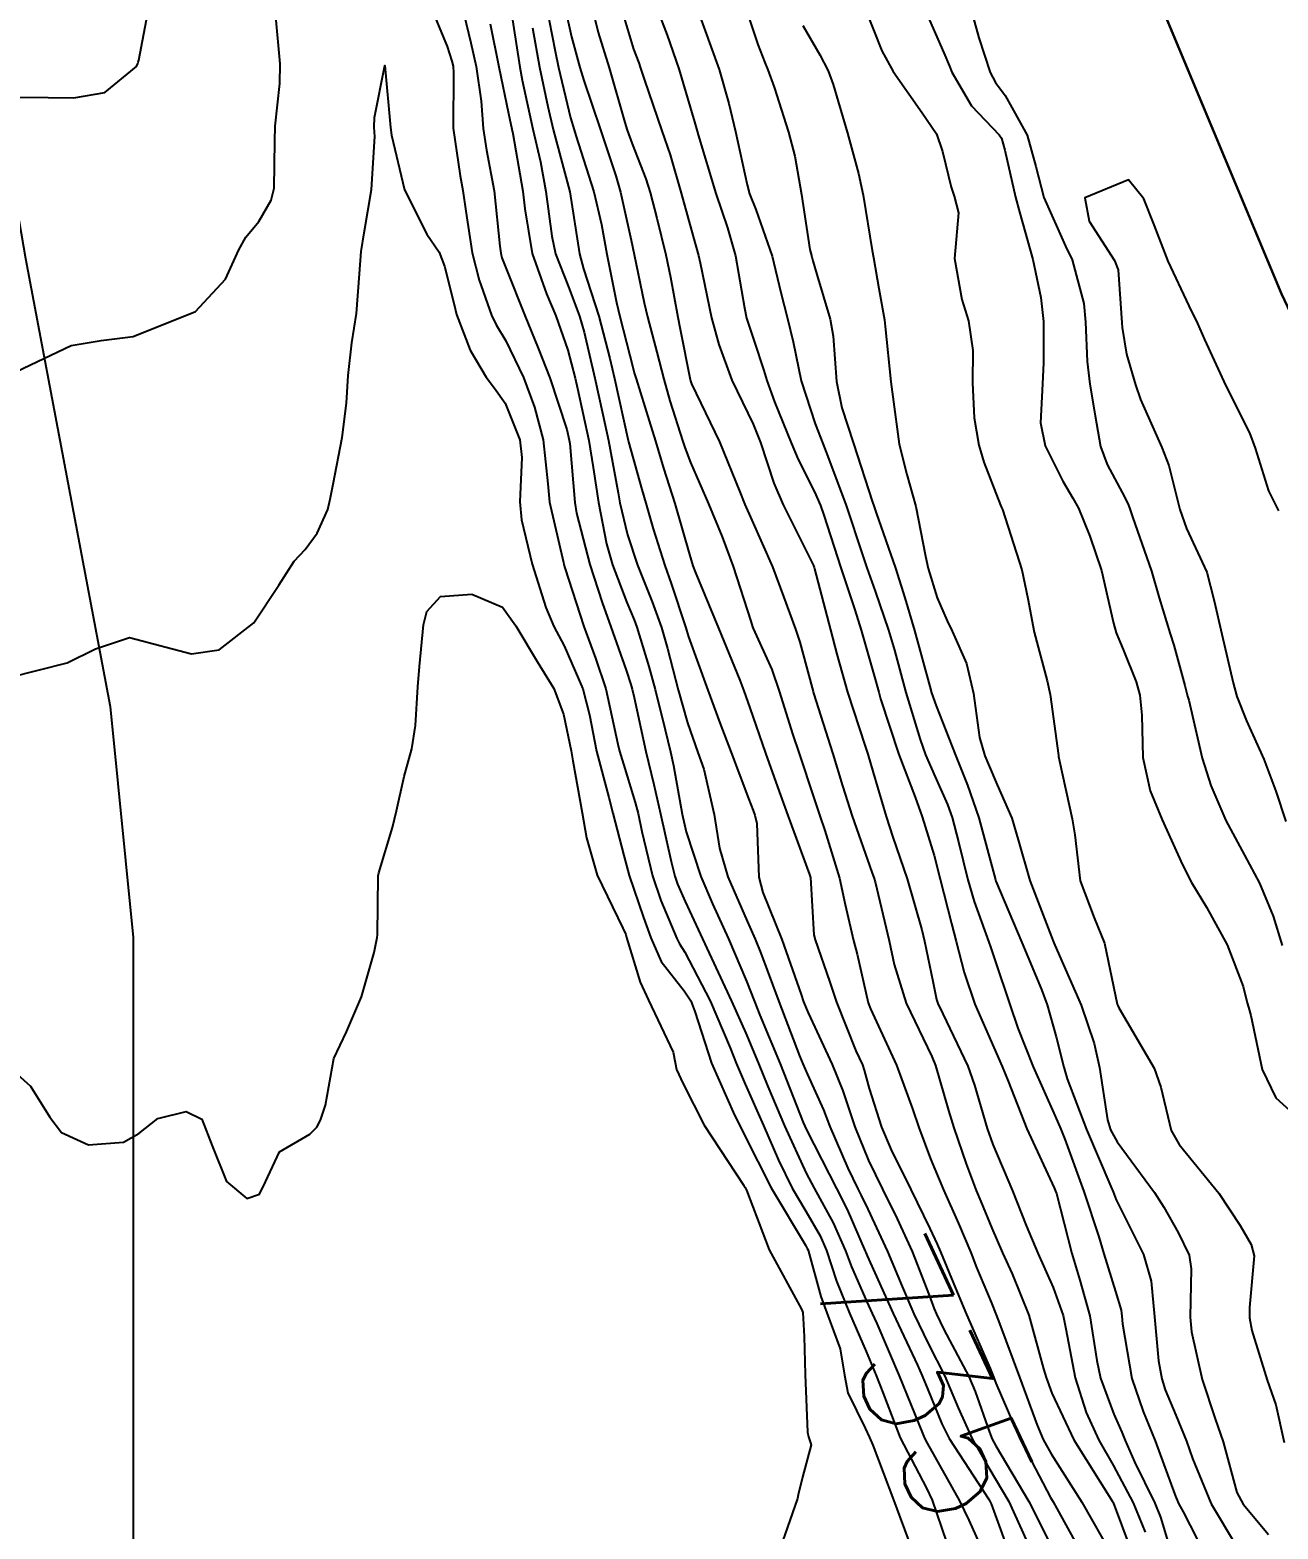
# Model space of a CAD drawing. Header units: metres. Extents: x 298520 to 308411, y 7433745 to 7450750.
# Drawn here: x 305203.47 to 305243.67, y 7436671.05 to 7436719.33 of the extents above; entities that cross this region are included whole.
import ezdxf
from ezdxf.enums import TextEntityAlignment as Align

# ---------------------------------------------------------------- set-up
doc = ezdxf.new("R2010")
doc.units = ezdxf.units.M
doc.header["$LTSCALE"] = 10
doc.linetypes.add('CONTINUO', pattern=[0])
for name, color, linetype in [('Cotas', 45, 'Continuous'), ('Curvas de Nivel 1m', 11, 'Continuous'), ('Curvas de Nivel 5m', 15, 'Continuous'), ('Eixo_Estaqueamento', 45, 'CONTINUO'), ('Linha Férrea', 251, 'TRACKS'), ('Vias Primárias', 230, 'Continuous')]:
    doc.layers.add(name, color=color, linetype=linetype)
doc.styles.add('Style-STANDARD', font='STANDARD.shx')
doc.linetypes.add('TRACKS', pattern='A,0.15,[130,ltypeshp.shx,S=0.25,R=0,X=0,Y=0],0.15', length=0.3)

msp = doc.modelspace()

# ---------------------------------------------------------------- linework, layer by layer
at = {"layer": 'Curvas de Nivel 1m', "flags": 128}
for points, elevation in [([(305202.885, 7436717.166), (305204.057, 7436717.15), (305204.885, 7436717.149), (305205.875, 7436717.313), (305206.901, 7436718.151), (305206.945, 7436718.246), (305206.955, 7436718.289), (305206.97, 7436718.355), (305207.337, 7436720.284)], 736), ([(305216.337, 7436720.176), (305216.909, 7436718.797), (305217.061, 7436718.324), (305217.096, 7436718.167), (305217.114, 7436717.953), (305217.095, 7436716.167), (305217.326, 7436714.631), (305217.415, 7436714.162), (305217.506, 7436713.497), (305217.715, 7436712.157), (305217.932, 7436711.271), (305218.333, 7436710.147), (305218.488, 7436709.833), (305218.795, 7436709.32), (305219.368, 7436708.134), (305219.716, 7436707.183), (305219.996, 7436706.128), (305220.153, 7436704.711), (305220.207, 7436704.125), (305220.649, 7436702.175), (305220.664, 7436702.12), (305220.702, 7436702.003), (305221.307, 7436700.114), (305221.685, 7436699.098), (305222.018, 7436698.106), (305222.409, 7436696.329), (305222.458, 7436696.102), (305222.627, 7436695.544), (305222.967, 7436694.446), (305223.056, 7436694.093), (305223.177, 7436693.519), (305223.517, 7436692.086), (305223.785, 7436691.292), (305224.303, 7436690.074), (305224.391, 7436689.902), (305224.559, 7436689.63), (305225.384, 7436688.062), (305226.027, 7436686.548), (305226.216, 7436686.053), (305226.506, 7436685.379), (305227.092, 7436684.044), (305227.582, 7436682.933), (305228.021, 7436682.034), (305228.456, 7436681.29), (305228.924, 7436680.499), (305229.122, 7436680.02), (305229.449, 7436679.031), (305229.862, 7436678.008), (305230.404, 7436676.772), (305230.73, 7436675.997), (305230.937, 7436675.445), (305231.499, 7436673.989), (305232.349, 7436672.366), (305232.532, 7436671.977), (305232.99, 7436670.631)], 737), ([(305217.363, 7436720.163), (305217.672, 7436718.92), (305217.837, 7436718.156), (305218.003, 7436717.036), (305218.068, 7436716.152), (305218.172, 7436715.456), (305218.423, 7436714.146), (305218.604, 7436712.366), (305218.632, 7436712.143), (305218.67, 7436711.991), (305218.818, 7436711.613), (305219.408, 7436710.134), (305219.842, 7436709.08), (305220.219, 7436708.126), (305220.758, 7436706.46), (305220.841, 7436706.119), (305220.857, 7436706.014), (305221.022, 7436704.117), (305221.074, 7436703.77), (305221.498, 7436702.112), (305221.903, 7436700.895), (305222.184, 7436700.105), (305222.669, 7436698.717), (305222.821, 7436698.254), (305222.863, 7436698.097), (305222.926, 7436697.829), (305223.307, 7436696.09), (305223.567, 7436695.031), (305223.78, 7436694.082), (305224.121, 7436692.546), (305224.237, 7436692.075), (305224.325, 7436691.818), (305224.575, 7436691.264), (305225.136, 7436690.064), (305225.632, 7436688.979), (305226.066, 7436688.055), (305226.528, 7436687.025), (305226.937, 7436686.046), (305227.24, 7436685.308), (305227.771, 7436684.037), (305228.47, 7436682.512), (305228.728, 7436682.026), (305229.346, 7436680.911), (305229.739, 7436680.011), (305229.928, 7436679.498), (305230.427, 7436678.368), (305230.598, 7436677.998), (305230.747, 7436677.668), (305231.462, 7436675.989), (305232.219, 7436674.137), (305232.286, 7436673.981), (305232.371, 7436673.82), (305233.414, 7436671.964), (305233.712, 7436671.334), (305234.323, 7436669.971)], 736), ([(305218.933, 7436720.14), (305219.243, 7436718.137), (305219.322, 7436717.711), (305219.67, 7436716.132), (305219.908, 7436715.084), (305220.09, 7436714.128), (305220.273, 7436712.684), (305220.394, 7436712.124), (305220.812, 7436711.062), (305221.172, 7436710.116), (305221.318, 7436709.595), (305221.661, 7436708.111), (305221.926, 7436706.948), (305222.102, 7436706.107), (305222.414, 7436704.425), (305222.474, 7436704.103), (305222.717, 7436703.066), (305223.035, 7436702.095), (305223.513, 7436700.91), (305223.809, 7436700.083), (305224.004, 7436699.408), (305224.348, 7436698.075), (305224.647, 7436697.021), (305224.983, 7436696.066), (305225.173, 7436695.519), (305225.511, 7436694.061), (305225.677, 7436692.979), (305225.943, 7436692.056), (305226.569, 7436690.633), (305226.833, 7436690.047), (305227.007, 7436689.597), (305227.591, 7436688.04), (305228.256, 7436686.293), (305228.361, 7436686.032), (305228.51, 7436685.692), (305229.03, 7436684.554), (305229.239, 7436684.019), (305229.811, 7436682.672), (305230.137, 7436682.005), (305230.248, 7436681.79), (305230.456, 7436681.352), (305231.096, 7436679.993), (305231.563, 7436678.858), (305231.936, 7436677.985), (305232.408, 7436677.01), (305232.936, 7436675.972), (305233.372, 7436674.955), (305233.815, 7436673.958), (305234.359, 7436673.021), (305234.998, 7436671.943), (305235.561, 7436670.707)], 734), ([(305220.096, 7436720.128), (305220.383, 7436718.65), (305220.488, 7436718.124), (305220.879, 7436716.505), (305220.993, 7436716.119), (305221.055, 7436715.935), (305221.633, 7436714.112), (305221.882, 7436713.065), (305222.048, 7436712.108), (305222.361, 7436710.551), (305222.473, 7436710.103), (305222.79, 7436708.847), (305222.946, 7436708.259), (305222.994, 7436708.097), (305223.413, 7436706.741), (305223.614, 7436706.087), (305223.88, 7436705.219), (305224.237, 7436704.077), (305224.708, 7436702.436), (305224.816, 7436702.069), (305224.893, 7436701.876), (305225.646, 7436700.06), (305226.334, 7436698.385), (305226.463, 7436698.052), (305226.655, 7436697.501), (305227.161, 7436696.042), (305227.545, 7436694.959), (305227.876, 7436694.031), (305228.584, 7436692.133), (305228.607, 7436692.03), (305228.721, 7436690.184), (305228.757, 7436690.027), (305229.222, 7436688.692), (305229.452, 7436688.016), (305230.07, 7436686.456), (305230.282, 7436686.003), (305230.341, 7436685.832), (305230.505, 7436685.241), (305230.894, 7436683.996), (305231.208, 7436683.267), (305231.841, 7436681.986), (305232.45, 7436680.732), (305232.695, 7436680.226), (305232.804, 7436679.975), (305233.277, 7436678.813), (305233.637, 7436677.962), (305234.397, 7436676.225), (305234.51, 7436675.949), (305234.584, 7436675.755), (305235.36, 7436673.94), (305236.345, 7436672.068), (305236.426, 7436671.929), (305236.55, 7436671.719), (305237.533, 7436669.918)], 732), ([(305220.689, 7436720.122), (305220.913, 7436719.104), (305221.183, 7436718.117), (305221.314, 7436717.699), (305221.845, 7436716.11), (305222.335, 7436714.628), (305222.485, 7436714.104), (305222.83, 7436712.556), (305222.93, 7436712.098), (305223.253, 7436710.539), (305223.361, 7436710.092), (305223.663, 7436708.958), (305223.883, 7436708.084), (305224.077, 7436707.385), (305224.499, 7436706.074), (305224.562, 7436705.884), (305224.746, 7436705.399), (305225.33, 7436704.064), (305225.767, 7436703.009), (305226.116, 7436702.056), (305226.685, 7436700.291), (305226.743, 7436700.109), (305226.768, 7436700.049), (305227.361, 7436698.731), (305227.602, 7436698.036), (305228.043, 7436696.628), (305228.241, 7436696.026), (305228.345, 7436695.739), (305228.622, 7436694.89), (305228.911, 7436694.017), (305229.074, 7436693.547), (305229.548, 7436692.016), (305229.727, 7436691.165), (305229.996, 7436690.009), (305230.113, 7436689.561), (305230.472, 7436688.001), (305230.54, 7436687.806), (305231.379, 7436685.991), (305231.897, 7436684.588), (305232.106, 7436683.984), (305232.478, 7436682.979), (305232.894, 7436681.974), (305233.38, 7436680.894), (305233.773, 7436679.96), (305233.961, 7436679.48), (305234.427, 7436678.364), (305234.593, 7436677.948), (305234.697, 7436677.669), (305235.342, 7436675.941), (305235.912, 7436674.4), (305236.107, 7436673.933), (305236.366, 7436673.471), (305237.347, 7436671.92), (305238.326, 7436670.202)], 731), ([(305222.492, 7436720.104), (305222.909, 7436718.716), (305223.077, 7436718.269), (305223.137, 7436718.096), (305223.251, 7436717.741), (305223.826, 7436716.086), (305224.094, 7436715.311), (305224.448, 7436714.076), (305224.832, 7436712.68), (305225.005, 7436712.068), (305225.059, 7436711.829), (305225.427, 7436710.064), (305225.657, 7436709.199), (305226.074, 7436708.057), (305226.762, 7436706.633), (305226.998, 7436706.046), (305227.432, 7436704.732), (305227.73, 7436704.035), (305228.704, 7436702.088), (305228.729, 7436702.02), (305228.743, 7436701.979), (305229.257, 7436700.014), (305229.462, 7436699.225), (305229.806, 7436698.009), (305230.375, 7436696.264), (305230.461, 7436696.002), (305230.627, 7436695.418), (305231.044, 7436693.996), (305231.267, 7436693.329), (305231.72, 7436691.989), (305232.197, 7436690.353), (305232.286, 7436689.983), (305232.55, 7436688.696), (305232.671, 7436688.105), (305232.712, 7436687.977), (305232.87, 7436687.643), (305233.681, 7436685.962), (305233.899, 7436685.351), (305234.298, 7436683.953), (305234.485, 7436683.436), (305235.119, 7436681.943), (305235.562, 7436680.829), (305235.938, 7436679.935), (305236.432, 7436678.829), (305236.753, 7436677.927), (305236.839, 7436677.503), (305237.14, 7436675.923), (305237.493, 7436674.807), (305237.902, 7436673.915), (305238.361, 7436673.107), (305239.006, 7436671.9), (305239.389, 7436670.95)], 729), ([(305223.642, 7436720.089), (305223.99, 7436719.16), (305224.367, 7436718.078), (305224.877, 7436716.367), (305224.957, 7436716.069), (305224.99, 7436715.95), (305225.556, 7436714.063), (305225.935, 7436712.96), (305226.196, 7436712.056), (305226.482, 7436710.378), (305226.553, 7436710.053), (305226.796, 7436709.311), (305227.109, 7436708.368), (305227.204, 7436708.044), (305227.453, 7436707.359), (305227.991, 7436706.031), (305228.215, 7436705.495), (305228.737, 7436704.459), (305228.928, 7436704.018), (305229.038, 7436703.707), (305229.592, 7436702.011), (305230.044, 7436700.652), (305230.246, 7436700.004), (305230.668, 7436698.5), (305230.808, 7436697.999), (305230.867, 7436697.791), (305231.46, 7436695.992), (305231.979, 7436694.627), (305232.211, 7436693.984), (305232.594, 7436692.746), (305232.793, 7436691.977), (305233.148, 7436690.551), (305233.303, 7436689.969), (305233.566, 7436688.978), (305233.909, 7436687.96), (305234.522, 7436686.556), (305234.789, 7436685.947), (305234.98, 7436685.473), (305235.582, 7436683.939), (305236.465, 7436682.039), (305236.508, 7436681.93), (305236.531, 7436681.86), (305237.027, 7436679.924), (305237.286, 7436679.069), (305237.608, 7436677.918), (305237.833, 7436676.484), (305237.954, 7436675.914), (305238.381, 7436674.752), (305238.64, 7436674.17), (305238.747, 7436673.904), (305239.05, 7436673.212), (305239.707, 7436671.89), (305239.889, 7436671.437), (305240.324, 7436669.979)], 728), ([(305224.952, 7436720.041), (305225.67, 7436718.062), (305225.982, 7436716.964), (305226.193, 7436716.057), (305226.57, 7436714.338), (305226.649, 7436714.052), (305226.845, 7436713.544), (305227.373, 7436712.042), (305227.654, 7436710.88), (305227.873, 7436710.034), (305228.053, 7436709.289), (305228.309, 7436708.027), (305228.762, 7436706.646), (305229.012, 7436706.017), (305229.171, 7436705.593), (305229.759, 7436704.01), (305230.29, 7436702.424), (305230.429, 7436702.003), (305230.695, 7436701.252), (305231.127, 7436699.996), (305231.313, 7436699.358), (305231.683, 7436697.99), (305232.148, 7436696.477), (305232.32, 7436695.983), (305232.626, 7436695.272), (305233.025, 7436694.382), (305233.174, 7436693.972), (305233.383, 7436693.187), (305233.68, 7436691.964), (305233.881, 7436691.266), (305234.36, 7436689.953), (305234.411, 7436689.802), (305234.557, 7436689.351), (305235.028, 7436687.945), (305235.287, 7436687.187), (305235.787, 7436685.937), (305236.497, 7436684.349), (305236.677, 7436683.928), (305236.803, 7436683.612), (305237.421, 7436681.92), (305237.9, 7436680.463), (305238.064, 7436679.914), (305238.431, 7436678.698), (305238.614, 7436678.096), (305238.644, 7436677.907), (305238.662, 7436677.664), (305238.962, 7436675.901), (305239.327, 7436674.84), (305239.709, 7436673.89), (305240.347, 7436672.163), (305240.467, 7436671.879), (305240.613, 7436671.605), (305241.503, 7436669.868)], 727), ([(305226.52, 7436720.054), (305226.911, 7436718.861), (305227.137, 7436718.278), (305227.237, 7436718.045), (305227.444, 7436717.493), (305227.903, 7436716.035), (305228.103, 7436715.269), (305228.322, 7436714.028), (305228.59, 7436712.26), (305228.654, 7436712.023), (305228.689, 7436711.89), (305228.817, 7436711.45), (305229.244, 7436710.016), (305229.339, 7436709.473), (305229.451, 7436708.013), (305229.625, 7436707.157), (305229.997, 7436706.008), (305230.609, 7436704.126), (305230.652, 7436704.001), (305230.73, 7436703.777), (305231.351, 7436701.994), (305231.646, 7436701.038), (305231.961, 7436699.987), (305232.458, 7436698.189), (305232.513, 7436697.981), (305232.657, 7436697.559), (305233.28, 7436695.97), (305233.671, 7436695.012), (305234.037, 7436693.959), (305234.57, 7436691.963), (305234.583, 7436691.921), (305235.42, 7436689.941), (305236.052, 7436688.43), (305236.232, 7436687.933), (305236.528, 7436686.903), (305236.772, 7436685.927), (305236.883, 7436685.552), (305237.5, 7436683.92), (305238.29, 7436682.087), (305238.361, 7436681.911), (305238.46, 7436681.659), (305239.042, 7436680.494), (305239.337, 7436679.897), (305239.58, 7436679.038), (305239.694, 7436677.891), (305239.819, 7436676.472), (305239.924, 7436675.887), (305240.04, 7436675.536), (305240.381, 7436674.721), (305240.721, 7436673.877), (305240.917, 7436673.322), (305241.52, 7436671.868), (305242.329, 7436670.501)], 726), ([(305230.37, 7436720.006), (305230.909, 7436718.657), (305231.275, 7436717.996), (305232.211, 7436716.659), (305232.669, 7436715.982), (305232.867, 7436715.411), (305233.143, 7436714.263), (305233.237, 7436713.974), (305233.381, 7436713.436), (305233.255, 7436711.974), (305233.489, 7436710.649), (305233.704, 7436709.966), (305233.841, 7436709.012), (305233.831, 7436707.964), (305233.886, 7436706.844), (305234.035, 7436705.961), (305234.195, 7436705.406), (305234.734, 7436704.023), (305234.766, 7436703.95), (305234.792, 7436703.889), (305235.422, 7436701.943), (305235.614, 7436701.02), (305235.818, 7436699.939), (305236.235, 7436698.366), (305236.333, 7436697.933), (305236.596, 7436695.968), (305236.6, 7436695.93), (305236.631, 7436695.78), (305237.041, 7436693.926), (305237.122, 7436693.408), (305237.303, 7436691.923), (305237.751, 7436690.739), (305238.078, 7436689.915), (305238.494, 7436687.96), (305238.508, 7436687.91), (305238.542, 7436687.834), (305239.68, 7436685.893), (305239.898, 7436685.28), (305240.232, 7436683.884), (305240.486, 7436683.437), (305241.76, 7436681.867), (305242.453, 7436680.831), (305242.805, 7436680.214), (305242.9, 7436679.853), (305242.755, 7436678.184), (305242.751, 7436677.855), (305242.825, 7436677.445), (305243.327, 7436675.846), (305243.598, 7436675.055), (305243.872, 7436673.838)], 724), ([(305232.296, 7436719.986), (305232.909, 7436718.598), (305233.091, 7436718.163), (305233.162, 7436717.976), (305233.802, 7436716.886), (305234.684, 7436715.953), (305234.765, 7436715.845), (305234.868, 7436715.462), (305235.214, 7436713.946), (305235.357, 7436713.433), (305235.775, 7436711.94), (305236.031, 7436710.718), (305236.112, 7436709.937), (305236.112, 7436708.615), (305236.08, 7436707.937), (305236.022, 7436706.679), (305236.166, 7436705.936), (305236.742, 7436704.796), (305237.067, 7436704.256), (305237.239, 7436703.925), (305237.607, 7436703.033), (305237.981, 7436701.917), (305238.376, 7436700.223), (305238.462, 7436699.912), (305238.678, 7436699.382), (305239.105, 7436698.341), (305239.225, 7436697.902), (305239.286, 7436697.268), (305239.317, 7436695.9), (305239.553, 7436694.826), (305239.935, 7436693.89), (305240.591, 7436692.444), (305240.889, 7436691.877), (305241.371, 7436691.076), (305242.036, 7436689.865), (305242.55, 7436688.522), (305242.681, 7436687.995), (305242.721, 7436687.857), (305242.801, 7436687.594), (305243.156, 7436685.85), (305243.6, 7436684.94), (305244.496, 7436684.133)], 723), ([(305233.782, 7436719.967), (305234.032, 7436719.081), (305234.398, 7436717.957), (305234.572, 7436717.637), (305234.886, 7436717.223), (305235.595, 7436715.943), (305235.869, 7436714.933), (305236.123, 7436713.937), (305236.83, 7436712.371), (305237.035, 7436711.927), (305237.412, 7436710.524), (305237.472, 7436709.92), (305237.52, 7436708.649), (305237.612, 7436707.918), (305237.784, 7436706.899), (305237.949, 7436705.912), (305238.172, 7436705.334), (305238.737, 7436704.273), (305238.855, 7436704.03), (305238.901, 7436703.907), (305238.987, 7436703.648), (305239.593, 7436701.897), (305239.84, 7436701.038), (305240.199, 7436699.887), (305240.313, 7436699.52), (305240.666, 7436698.223), (305240.761, 7436697.879), (305240.797, 7436697.743), (305241.231, 7436695.874), (305241.503, 7436694.993), (305241.988, 7436693.866), (305242.596, 7436692.753), (305243.076, 7436691.853), (305243.52, 7436690.793), (305243.81, 7436689.841)], 722), ([(305203.033, 7436708.336), (305204.791, 7436709.166), (305205.763, 7436709.331), (305206.795, 7436709.456), (305208.803, 7436710.26), (305209.761, 7436711.302), (305210.192, 7436712.246), (305210.418, 7436712.656), (305210.837, 7436713.162), (305211.239, 7436713.844), (305211.335, 7436714.235), (305211.351, 7436715.752), (305211.367, 7436716.235), (305211.518, 7436717.609), (305211.523, 7436718.234), (305211.387, 7436719.766)], 737), ([(305219.652, 7436719.396), (305219.878, 7436718.13), (305220.146, 7436716.866), (305220.326, 7436716.125), (305220.853, 7436714.12), (305221.17, 7436712.117), (305221.293, 7436711.64), (305221.789, 7436710.11), (305222.147, 7436708.749), (305222.293, 7436708.105), (305222.742, 7436706.111), (305222.753, 7436706.066), (305223.178, 7436704.534), (305223.307, 7436704.091), (305223.544, 7436703.264), (305223.922, 7436702.082), (305224.123, 7436701.505), (305224.595, 7436700.071), (305224.615, 7436700.003), (305224.68, 7436699.782), (305225.303, 7436698.064), (305225.694, 7436697.013), (305226.057, 7436696.056), (305226.618, 7436694.581), (305226.762, 7436694.196), (305226.816, 7436694.047), (305226.882, 7436693.774), (305226.943, 7436692.046), (305227.073, 7436691.55), (305227.691, 7436690.039), (305228.31, 7436688.268), (305228.389, 7436688.032), (305228.538, 7436687.674), (305229.308, 7436686.018), (305229.656, 7436685.165), (305230.037, 7436684.007), (305230.477, 7436682.921), (305230.93, 7436681.995), (305231.405, 7436681.039), (305231.885, 7436679.986), (305232.429, 7436678.58), (305232.595, 7436678.147), (305232.665, 7436677.976), (305232.909, 7436677.479), (305233.711, 7436675.96), (305233.918, 7436675.486), (305234.375, 7436674.17), (305234.465, 7436673.949), (305234.586, 7436673.732), (305235.646, 7436671.937), (305236.329, 7436670.579)], 733), ([(305202.798, 7436698.472), (305204.669, 7436698.947), (305205.581, 7436699.394), (305206.678, 7436699.761), (305207.856, 7436699.453), (305208.673, 7436699.24), (305209.562, 7436699.364), (305210.683, 7436700.24), (305211.479, 7436701.448), (305211.983, 7436702.227), (305212.33, 7436702.603), (305212.716, 7436703.12), (305213.057, 7436703.886), (305213.142, 7436704.214), (305213.233, 7436704.707), (305213.526, 7436706.208), (305213.663, 7436707.313), (305213.713, 7436708.206), (305213.84, 7436709.251), (305213.99, 7436710.202), (305214.086, 7436711.471), (305214.134, 7436712.2), (305214.233, 7436712.798), (305214.464, 7436714.196), (305214.578, 7436715.902), (305214.559, 7436716.195), (305214.562, 7436716.511), (305214.903, 7436718.19), (305215.084, 7436716.188), (305215.115, 7436715.943), (305215.532, 7436714.183), (305216.252, 7436712.755), (305216.653, 7436712.172), (305216.818, 7436711.724), (305217.127, 7436710.486), (305217.207, 7436710.164), (305217.65, 7436709.015), (305218.165, 7436708.149), (305218.43, 7436707.798), (305218.77, 7436707.311), (305219.247, 7436706.135), (305219.315, 7436705.566), (305219.248, 7436704.135), (305219.301, 7436703.558), (305219.642, 7436702.131), (305220.083, 7436700.732), (305220.345, 7436700.123), (305220.677, 7436699.493), (305221.28, 7436698.114), (305221.492, 7436697.27), (305221.722, 7436696.109), (305222.113, 7436694.61), (305222.248, 7436694.104), (305222.593, 7436692.741), (305222.771, 7436692.097), (305223.231, 7436690.752), (305223.463, 7436690.087), (305223.802, 7436689.328), (305224.546, 7436688.389), (305224.751, 7436688.068), (305224.884, 7436687.72), (305225.423, 7436686.061), (305226.163, 7436684.386), (305226.336, 7436684.052), (305226.488, 7436683.733), (305227.343, 7436682.041), (305228.445, 7436680.195), (305228.505, 7436680.091), (305228.532, 7436680.029), (305228.942, 7436678.536), (305229.133, 7436678.019), (305229.565, 7436676.854), (305229.709, 7436676.01), (305229.816, 7436675.438), (305230.376, 7436674.297), (305230.513, 7436673.999), (305230.617, 7436673.749), (305231.284, 7436671.991), (305231.852, 7436670.461)], 738), ([(305243.694, 7436703.846), (305243.377, 7436704.488), (305242.943, 7436705.857), (305242.76, 7436706.352), (305242, 7436707.868), (305241.311, 7436709.362), (305241.084, 7436709.877), (305240.809, 7436710.449), (305240.13, 7436711.887), (305239.678, 7436713.054), (305239.344, 7436713.895), (305238.859, 7436714.502), (305237.443, 7436713.921), (305237.592, 7436713.168), (305238.407, 7436711.906), (305238.52, 7436711.604), (305238.638, 7436709.902), (305238.651, 7436709.751), (305238.793, 7436708.888), (305239.085, 7436707.897), (305239.244, 7436707.427), (305239.928, 7436705.888), (305240.158, 7436705.3), (305240.514, 7436703.883), (305240.724, 7436703.278), (305241.378, 7436701.873), (305241.618, 7436700.946), (305241.857, 7436699.868), (305242.226, 7436698.306), (305242.349, 7436697.863), (305242.651, 7436697.082), (305243.21, 7436695.851), (305243.596, 7436694.819), (305243.923, 7436693.84)], 721), ([(305202.512, 7436686.199), (305203.489, 7436685.311), (305204.104, 7436684.316), (305204.486, 7436683.826), (305205.35, 7436683.431), (305206.481, 7436683.508), (305206.973, 7436683.795), (305207.582, 7436684.274), (305208.495, 7436684.496), (305209.002, 7436684.255), (305209.339, 7436683.392), (305209.795, 7436682.247), (305210.457, 7436681.698), (305210.856, 7436681.839), (305211.049, 7436682.234), (305211.504, 7436683.203), (305212.486, 7436683.774), (305212.709, 7436683.997), (305212.83, 7436684.215), (305212.988, 7436684.703), (305213.251, 7436686.209), (305213.661, 7436687.068), (305214.151, 7436688.196), (305214.557, 7436689.617), (305214.653, 7436690.098), (305214.658, 7436690.189), (305214.686, 7436692.085), (305214.703, 7436692.189), (305215.146, 7436693.643), (305215.277, 7436694.183), (305215.519, 7436695.286), (305215.768, 7436696.179), (305215.89, 7436696.931), (305215.957, 7436698.177), (305216.013, 7436698.833), (305216.141, 7436700.175), (305216.256, 7436700.606), (305216.692, 7436701.084), (305217.7, 7436701.162), (305218.689, 7436700.737), (305219.116, 7436700.136), (305219.807, 7436698.993), (305220.343, 7436698.123), (305220.65, 7436697.29), (305220.903, 7436696.117), (305220.958, 7436695.788), (305221.258, 7436694.114), (305221.4, 7436693.313), (305221.735, 7436692.108), (305222.566, 7436690.399), (305222.66, 7436690.195), (305222.686, 7436690.098), (305223.12, 7436688.663), (305223.392, 7436688.087), (305224.186, 7436686.407), (305224.256, 7436686.074), (305224.295, 7436685.857), (305224.506, 7436685.393), (305225.182, 7436684.063), (305226.464, 7436682.118), (305226.505, 7436682.05), (305226.547, 7436681.964), (305227.282, 7436680.042), (305228.323, 7436678.132), (305228.36, 7436678.031), (305228.411, 7436677.252), (305228.443, 7436676.029), (305228.518, 7436674.172), (305228.551, 7436674.027), (305228.633, 7436673.762), (305228.353, 7436672.72), (305228.218, 7436672.158), (305228.195, 7436672.031), (305227.71, 7436670.655)], 739)]:
    msp.add_lwpolyline(points, dxfattribs=dict(at, elevation=elevation))
at = {"layer": 'Curvas de Nivel 5m', "flags": 128}
for points, elevation in [([(305221.553, 7436720.114), (305221.773, 7436719.253), (305222.122, 7436718.108), (305222.634, 7436716.345), (305222.709, 7436716.102), (305222.869, 7436715.659), (305223.304, 7436714.54), (305223.444, 7436714.091), (305223.66, 7436713.269), (305223.952, 7436712.083), (305224.1, 7436711.365), (305224.337, 7436710.077), (305224.415, 7436709.692), (305224.733, 7436708.071), (305224.744, 7436708.032), (305224.781, 7436707.936), (305225.683, 7436706.061), (305226.334, 7436704.457), (305226.496, 7436704.052), (305226.725, 7436703.546), (305227.385, 7436702.04), (305227.744, 7436701.084), (305228.129, 7436700.028), (305228.267, 7436699.615), (305228.664, 7436698.145), (305228.697, 7436698.02), (305228.711, 7436697.971), (305229.331, 7436696.013), (305229.641, 7436694.992), (305229.956, 7436694.007), (305230.586, 7436692.206), (305230.657, 7436691.999), (305230.689, 7436691.892), (305231.145, 7436689.994), (305231.31, 7436689.238), (305231.696, 7436687.988), (305232.517, 7436686.271), (305232.639, 7436685.978), (305233.059, 7436684.532), (305233.226, 7436683.969), (305233.63, 7436682.809), (305233.952, 7436681.958), (305234.103, 7436681.599), (305234.451, 7436680.741), (305234.794, 7436679.946), (305235.111, 7436679.268), (305235.646, 7436677.938), (305236.114, 7436676.216), (305236.202, 7436675.932), (305236.388, 7436675.429), (305237.089, 7436673.923), (305238.343, 7436671.942), (305238.361, 7436671.91), (305238.895, 7436670.468)], 730), ([(305218.296, 7436719.529), (305218.571, 7436718.145), (305218.88, 7436716.642), (305218.992, 7436716.139), (305219.018, 7436715.992), (305219.339, 7436714.135), (305219.407, 7436713.572), (305219.64, 7436712.132), (305220.106, 7436710.831), (305220.411, 7436710.124), (305220.792, 7436709.017), (305221.034, 7436708.117), (305221.108, 7436707.787), (305221.47, 7436706.113), (305221.613, 7436705.243), (305221.777, 7436704.11), (305222.036, 7436702.784), (305222.229, 7436702.105), (305222.691, 7436700.891), (305222.927, 7436700.338), (305223.015, 7436700.095), (305223.407, 7436698.825), (305223.608, 7436698.086), (305223.93, 7436696.795), (305224.102, 7436696.078), (305224.194, 7436695.642), (305224.479, 7436694.072), (305224.605, 7436693.51), (305225.077, 7436692.065), (305225.451, 7436691.185), (305225.971, 7436690.056), (305226.549, 7436688.692), (305226.803, 7436688.047), (305226.984, 7436687.598), (305227.632, 7436686.039), (305228.378, 7436684.147), (305228.427, 7436684.031), (305228.491, 7436683.892), (305229.45, 7436682.015), (305229.787, 7436681.341), (305230.377, 7436680.001), (305230.397, 7436679.955), (305230.441, 7436679.847), (305231.277, 7436677.991), (305232.055, 7436676.326), (305232.206, 7436675.982), (305232.389, 7436675.551), (305232.842, 7436674.438), (305233.08, 7436673.969), (305234.344, 7436672.026), (305234.391, 7436671.95), (305234.428, 7436671.863), (305235.133, 7436669.942)], 735), ([(305228.365, 7436719.476), (305228.908, 7436718.529), (305229.183, 7436718.017), (305229.342, 7436717.57), (305229.799, 7436716.011), (305230.155, 7436714.712), (305230.303, 7436714.005), (305230.598, 7436712.231), (305230.639, 7436712.002), (305230.813, 7436711), (305230.994, 7436709.998), (305231.021, 7436709.777), (305231.203, 7436707.996), (305231.259, 7436707.512), (305231.468, 7436705.993), (305231.717, 7436705.017), (305232.008, 7436703.987), (305232.313, 7436702.38), (305232.4, 7436701.983), (305232.694, 7436701.045), (305233.011, 7436700.3), (305233.175, 7436699.973), (305233.637, 7436698.93), (305233.866, 7436697.962), (305234.053, 7436696.547), (305234.232, 7436695.956), (305234.346, 7436695.67), (305234.624, 7436695.015), (305235.097, 7436693.945), (305235.296, 7436693.25), (305235.681, 7436691.939), (305236.371, 7436690.126), (305236.449, 7436689.931), (305236.56, 7436689.686), (305237.325, 7436687.922), (305237.753, 7436686.689), (305237.926, 7436685.916), (305238.181, 7436684.228), (305238.277, 7436683.912), (305238.487, 7436683.523), (305239.691, 7436681.892), (305239.99, 7436681.419), (305240.45, 7436680.6), (305240.809, 7436679.876), (305240.877, 7436679.437), (305240.841, 7436677.876), (305240.888, 7436677.403), (305241.224, 7436675.872), (305241.647, 7436674.6), (305241.902, 7436673.865), (305242.348, 7436672.23), (305242.551, 7436671.857), (305243.365, 7436670.876)], 725)]:
    msp.add_lwpolyline(points, dxfattribs=dict(at, elevation=elevation))
at = {"layer": 'Eixo_Estaqueamento'}
msp.add_lwpolyline([(305122.016, 7437018.504), (305130.697, 7436996.497), (305141.501, 7436969.136), (305153.942, 7436937.689), (305166.792, 7436904.686), (305177.384, 7436877.752), (305193.173, 7436837.83), (305201.607, 7436815.682), (305215.533, 7436780.472), (305225.106, 7436755.865), (305233.952, 7436734.393), (305243.781, 7436710.837), (305254.713, 7436687.725), (305263.888, 7436668.981), (305277.818, 7436644.307), (305293.244, 7436619.058), (305306.914, 7436598.296), (305322.726, 7436574.869), (305338.344, 7436551.44), (305351.225, 7436532.173)], dxfattribs=at)
at = {"layer": 'Linha Férrea', "flags": 128}
msp.add_lwpolyline([(307827.162, 7434249.95), (307821.558, 7434258.806), (307819.524, 7434262.43), (307816.304, 7434268.219), (307813.681, 7434272.301), (307811.637, 7434275.461), (307798.221, 7434296.136), (307773.738, 7434334.032), (307761.734, 7434352.011), (307752.472, 7434367.888), (307735.134, 7434393.38), (307710.738, 7434431.015), (307694.807, 7434455.28), (307677.699, 7434482.208), (307665.381, 7434501.663), (307643.884, 7434534.842), (307627.559, 7434562.543), (307613.51, 7434586.874), (307596.955, 7434617.47), (307576.402, 7434659.978), (307564.169, 7434687.319), (307541.059, 7434734.946), (307530.172, 7434758.545), (307516.917, 7434785.92), (307501.763, 7434817.247), (307481.679, 7434859.302), (307459.201, 7434904.199), (307442.79, 7434936.268), (307425.275, 7434968.915), (307411.694, 7434992.242), (307402.565, 7435007.679), (307388.848, 7435028.501), (307366.947, 7435058.298), (307352.497, 7435076.75), (307335.708, 7435095.815), (307323.737, 7435108.404), (307304.876, 7435127.211), (307280.641, 7435149.596), (307260.895, 7435166.247), (307239.502, 7435183.006), (307222.59, 7435195.397), (307206.912, 7435206.431), (307191.542, 7435216.923), (307180.978, 7435223.581), (307147.083, 7435245.035), (307110.179, 7435267.866), (307071.327, 7435292.081), (307013.035, 7435328.917), (306934.22, 7435378.293), (306890.853, 7435406.012), (306860.761, 7435425.266), (306830.445, 7435444.172), (306783.165, 7435474.002), (306743.292, 7435499.125), (306730.646, 7435506.804), (306700.006, 7435524.558), (306649.968, 7435556.158), (306620.536, 7435574.685), (306585.884, 7435596.365), (306549.21, 7435619.443), (306511.464, 7435642.992), (306481.3, 7435662.066), (306449.914, 7435681.79), (306417.31, 7435702.158), (306386.499, 7435720.658), (306359.57, 7435735.78), (306332.265, 7435749.95), (306295.736, 7435767.254), (306254.914, 7435784.832), (306234.551, 7435793.029), (306198.8, 7435806.042), (306177.427, 7435813.736), (306139.201, 7435826.142), (306101.034, 7435838.043), (306051.969, 7435853.031), (306008.186, 7435866.647), (306003.579, 7435868.042), (305974.115, 7435878.736), (305939.654, 7435889.448), (305902.227, 7435900.737), (305881.18, 7435906.223), (305868.578, 7435910.192), (305845.541, 7435919.118), (305815.171, 7435933.297), (305786.711, 7435949.033), (305760.876, 7435966.424), (305735.18, 7435986.894), (305723.755, 7435997.052), (305696.097, 7436025.188), (305678.2, 7436047.897), (305661.02, 7436071.863), (305645.017, 7436096.315), (305622.371, 7436129.703), (305596.142, 7436168.749), (305576.091, 7436198.746), (305559.429, 7436223.15), (305539.44, 7436252.716), (305521.42, 7436279.841), (305512.691, 7436292.824), (305499.486, 7436312.983), (305480.027, 7436341.606), (305460.301, 7436370.83), (305441.558, 7436398.43), (305421.25, 7436428.242), (305402.577, 7436456.088), (305384.092, 7436483.75), (305369.125, 7436505.554), (305351.225, 7436532.173), (305338.344, 7436551.44), (305322.726, 7436574.869), (305306.914, 7436598.296), (305293.244, 7436619.058), (305277.818, 7436644.307), (305263.888, 7436668.981), (305254.713, 7436687.725), (305243.781, 7436710.837), (305233.952, 7436734.393), (305225.106, 7436755.865), (305215.533, 7436780.472), (305201.607, 7436815.682), (305193.173, 7436837.83), (305177.384, 7436877.752), (305166.792, 7436904.686), (305153.942, 7436937.689), (305141.501, 7436969.136), (305130.697, 7436996.497), (305122.016, 7437018.504), (305113.061, 7437043.102), (305101.513, 7437072.011), (305093.245, 7437092.935), (305082.037, 7437121.364), (305073.353, 7437143.916), (305060.568, 7437176.453), (305050.18, 7437206.397), (305043.414, 7437227.867), (305037.467, 7437248.165), (305034.526, 7437261.706), (305031.724, 7437274.104), (305028.718, 7437297.869), (305025.03, 7437326.573), (305023.117, 7437358.555), (305023.119, 7437387.114), (305024.829, 7437414.867), (305027.312, 7437439.505), (305027.407, 7437441.256), (305030.711, 7437462.666), (305036.039, 7437488.902), (305042.465, 7437516.919), (305048.776, 7437544.538), (305055.475, 7437572.1), (305062.866, 7437603.389), (305069.498, 7437630.688), (305077.032, 7437662.821), (305085.46, 7437698.138), (305091.819, 7437727.643), (305097.21, 7437749.95), (305103.918, 7437777.268), (305111.101, 7437807.1), (305121.202, 7437849.915), (305125.406, 7437866.973), (305130.992, 7437888.732), (305137.356, 7437914.575), (305143.477, 7437941.139), (305150.277, 7437969.227), (305155.626, 7437993.858), (305160.498, 7438017.389), (305165.529, 7438047.968), (305167.399, 7438065.921), (305168.452, 7438080.499), (305168.697, 7438098.822), (305168.499, 7438111.609), (305167.442, 7438129.409), (305165.734, 7438144.803), (305163.051, 7438159.253), (305157.36, 7438183.653), (305149.712, 7438209.61), (305142.146, 7438230.516), (305132.877, 7438252.552), (305120.435, 7438277.838), (305109.119, 7438297.22), (305107.007, 7438300.233), (305099.258, 7438311.382), (305091.426, 7438322.415), (305083.384, 7438332.797), (305079.569, 7438337.519), (305074.8, 7438344.056), (305056.823, 7438367.077), (305041.935, 7438386.352), (305023.225, 7438411.978), (305005.975, 7438436.561), (304993.284, 7438456.495), (304983.121, 7438473.171), (304969.538, 7438498.699), (304959.938, 7438517.087), (304947.328, 7438543.432), (304933.09, 7438572.791), (304924.306, 7438590.948), (304918.204, 7438604.464), (304911.783, 7438619.158), (304905.926, 7438632.437), (304900.315, 7438648.46), (304895.834, 7438661.886), (304892.174, 7438674.496), (304887.946, 7438691.238), (304884.694, 7438706.937), (304881.848, 7438723.698), (304879.326, 7438740.134), (304878.187, 7438758.916), (304877.537, 7438778.358), (304877.211, 7438799.094), (304877.455, 7438830.881), (304877.861, 7438863.017), (304878.268, 7438892.702), (304878.595, 7438920.109), (304878.677, 7438952.239), (304877.945, 7438980.303), (304876.318, 7439009.018), (304874.936, 7439022.788), (304873.229, 7439037.841), (304870.14, 7439056.141), (304864.855, 7439082.077), (304859.079, 7439105.013), (304850.377, 7439133.889), (304843.057, 7439154.06), (304836.382, 7439171.237), (304828.249, 7439190.114), (304817.674, 7439211.83), (304806.69, 7439232.736), (304796.364, 7439250.871), (304785.222, 7439269.009), (304772.779, 7439289.097), (304755.7, 7439316.738), (304736.912, 7439345.938), (304718.848, 7439374.335), (304700.222, 7439403.624), (304676.465, 7439440.714), (304659.061, 7439468.061), (304641.493, 7439495.549), (304629.289, 7439514.996), (304612.29, 7439541.915), (304598.786, 7439563.312), (304583.088, 7439588.524), (304568.608, 7439611.383), (304554.371, 7439633.59), (304540.465, 7439656.114), (304527.858, 7439675.88), (304515.488, 7439695.965), (304501.015, 7439718.74), (304492.557, 7439732.179), (304481.09, 7439749.95), (304464.698, 7439773.555), (304458.701, 7439781.55), (304447.468, 7439795.482), (304430.85, 7439814.016), (304417.942, 7439826.867), (304407.625, 7439836.385), (304393.358, 7439848.486), (304380.404, 7439858.342), (304362.661, 7439870.737), (304347.086, 7439880.296), (304333.248, 7439887.82), (304320.73, 7439894.061), (304304.927, 7439900.989), (304286.443, 7439908.157), (304266.642, 7439915.416), (304246.691, 7439922.501), (304225.186, 7439929.977), (304198.999, 7439939.195), (304168.468, 7439950.001), (304152.888, 7439955.629), (304135.919, 7439962.486), (304121.351, 7439968.798), (304105.783, 7439976.385), (304088.736, 7439985.334), (304071.183, 7439995.831), (304051.503, 7440008.737), (304042.509, 7440015.334), (304023.022, 7440030.473), (304002.682, 7440048.64), (303992.184, 7440058.522), (303980.444, 7440070.491), (303965.024, 7440086.226), (303949.368, 7440102.496), (303932.051, 7440120.671), (303917.21, 7440136.166), (303903.071, 7440150.772), (303879.085, 7440174.998), (303863.629, 7440189.711), (303849.061, 7440203.116), (303838.551, 7440211.886), (303825.964, 7440222.577), (303811.471, 7440233.814), (303798.026, 7440243.583), (303789.167, 7440249.782, 0.048699), (303782.733, 7440254.326, -0.013971), (303778.977, 7440256.716, 0.011385), (303767.539, 7440264.078, 0.000455), (303759.243, 7440269.144, 0.004014), (303749.319, 7440275.082, 0.008965), (303739.521, 7440280.605), (303729.166, 7440286.199), (303717.711, 7440292.151), (303693.717, 7440304.367), (303679.104, 7440311.896), (303660.942, 7440321.331), (303642.972, 7440330.918), (303636.468, 7440334.548), (303624.836, 7440341.295), (303611.994, 7440348.943), (303603.079, 7440354.598), (303596.281, 7440359.102), (303587.51, 7440365.427), (303578.605, 7440372.221), (303569.48, 7440379.633), (303558.633, 7440389.129), (303549.894, 7440397.253), (303541.539, 7440405.465), (303534.882, 7440412.293), (303523.465, 7440424.473), (303512.292, 7440437.463), (303502.617, 7440449.258), (303497.008, 7440456.501), (303488.044, 7440468.694), (303481.424, 7440477.682), (303475.375, 7440486.349), (303465.786, 7440500.535), (303456.113, 7440515.599), (303445.613, 7440532.252), (303432.87, 7440552.628), (303423.186, 7440568.064, -0.000757), (303417.987, 7440576.145, 0.007668), (303411.654, 7440585.694), (303403.602, 7440597.441), (303394.768, 7440609.244), (303388.857, 7440616.919), (303381.264, 7440625.91), (303374.43, 7440633.824), (303364.889, 7440644.089), (303358.774, 7440650.239), (303349.646, 7440658.739), (303339.722, 7440667.523), (303332.656, 7440673.464), (303326.724, 7440678.049, -0.018136), (303320.919, 7440682.537, 0.027105), (303312.535, 7440688.782, -0.001525), (303306.785, 7440692.624), (303296.835, 7440699.316), (303291.583, 7440702.647), (303280.845, 7440709.238, 0.008003), (303271.247, 7440714.648, 0.013057), (303255.936, 7440722.447, -0.001991), (303248.373, 7440726.091, 0.012147), (303243.6, 7440728.272, -0.002135), (303237.368, 7440730.971), (303223.7, 7440736.96), (303210.103, 7440742.741), (303193.904, 7440749.566), (303189.82, 7440751.298), (303177.394, 7440756.464), (303158.988, 7440764.273), (303141.646, 7440771.615), (303117.098, 7440781.981), (303101.554, 7440788.524), (303093.446, 7440792.234), (303076.052, 7440800.18), (303054.932, 7440810.372), (303040.156, 7440817.979), (303025.349, 7440825.886), (303013.344, 7440832.756), (303004.06, 7440838.538), (302994.271, 7440845.093), (302982.623, 7440853.413), (302969.58, 7440863.652), (302962.58, 7440869.547), (302953.339, 7440877.801), (302943.024, 7440887.539), (302938.586, 7440892.147), (302933.331, 7440897.537), (302924.321, 7440907.75), (302915.904, 7440917.945), (302907.517, 7440928.751), (302899.78, 7440938.97), (302892.734, 7440949.154), (302888.762, 7440955.109), (302884.574, 7440961.747), (302879.485, 7440969.887), (302873.287, 7440980.614), (302867.777, 7440990.898), (302859.79, 7441006.768), (302851.229, 7441025.298), (302846.823, 7441035.61), (302841.669, 7441047.987), (302837.148, 7441059.318), (302829.38, 7441078.789), (302825.24, 7441088.834), (302821.857, 7441097.357), (302816.249, 7441111.473), (302810.672, 7441125.205), (302804.678, 7441140.046), (302799.05, 7441153.537), (302792.202, 7441169.326), (302786.803, 7441181.368), (302782.699, 7441189.728), (302780.991, 7441193.272, -0.024435), (302778.706, 7441197.526, 0.018839), (302775.042, 7441204.531), (302769.048, 7441215.01), (302764.16, 7441223.098), (302758.012, 7441232.567), (302751.033, 7441242.929), (302746.425, 7441249.467, 0.01417), (302742.29, 7441255.115, -0.010578), (302734.95, 7441264.491, 0.026045), (302726.645, 7441274.447), (302714.77, 7441287.265), (302702.588, 7441299.413), (302690.064, 7441310.886), (302682.561, 7441317.234), (302675.22, 7441323.247), (302666.869, 7441329.42, 0.027574), (302658.671, 7441335.283, -0.011091), (302655.152, 7441337.629, 0.01172), (302645.719, 7441343.898, 0.006642), (302635.246, 7441350.318, 0.010482), (302620.241, 7441358.823, 0.013683), (302599.223, 7441369.429, 0.008553), (302586.726, 7441375.052, 0.011788), (302575.046, 7441379.747, 0.002778), (302570.558, 7441381.4), (302560.876, 7441384.907), (302551.005, 7441388.04), (302546.217, 7441389.527, -0.019135), (302544.903, 7441389.88, 0.019296), (302522.937, 7441395.786, 0.000461), (302511.662, 7441398.344, 0.010049), (302501.513, 7441400.424), (302492.392, 7441402.102), (302485.288, 7441403.295), (302471.447, 7441405.533), (302444.869, 7441409.521), (302415.277, 7441413.929), (302384.345, 7441418.639), (302365.976, 7441421.32), (302360.247, 7441421.986), (302338.704, 7441425.134), (302306.002, 7441430.395), (302286.923, 7441434.198), (302278.604, 7441436.007), (302270.237, 7441438.277), (302260.05, 7441441.209), (302248.718, 7441444.793), (302234.932, 7441449.831), (302225.681, 7441453.688), (302223.91, 7441454.587), (302211.722, 7441460.078), (302198.55, 7441466.939), (302185.194, 7441474.434), (302176.266, 7441480.044), (302166.746, 7441486.088), (302155.705, 7441493.817), (302145.197, 7441501.908), (302133.651, 7441511.457), (302124.111, 7441520.003), (302113.796, 7441530.075), (302104.384, 7441540.03), (302095.467, 7441550.013), (302086.579, 7441560.931), (302077.65, 7441573.115), (302070.772, 7441583.077), (302062.647, 7441595.881), (302055.334, 7441608.401), (302048.687, 7441620.587), (302040.377, 7441636.793), (302032.957, 7441653.052), (302027.217, 7441666.295), (302023.745, 7441674.151), (302020.233, 7441682.946), (302013.855, 7441699.656), (302006.743, 7441720.028), (302000.143, 7441739.465), (301996.81, 7441749.517), (301993.173, 7441760.442), (301988.741, 7441774.004), (301985.313, 7441784.598), (301976.672, 7441811.028), (301970.969, 7441828.13), (301966.757, 7441840.46), (301961.824, 7441854.796), (301956.599, 7441869.324), (301952.694, 7441879.426), (301950.212, 7441885.776), (301947.263, 7441893.123), (301942.827, 7441902.996), (301936.943, 7441915.47), (301925.249, 7441938.089), (301919.939, 7441947.811), (301913.515, 7441959.082), (301904.124, 7441974.92), (301894.52, 7441990.438), (301891.413, 7441995.461), (301886.489, 7442003.183), (301878.67, 7442015.285), (301873.464, 7442023.436), (301865.157, 7442036.288), (301855.839, 7442050.938), (301845.976, 7442066.833), (301838.272, 7442079.461), (301830.416, 7442092.887), (301825.548, 7442101.779), (301821.376, 7442109.453), (301815.662, 7442120.908), (301811.106, 7442130.238), (301807.699, 7442137.999), (301806.423, 7442140.601, 0.023261), (301801.857, 7442152.453, -0.028715), (301797.552, 7442164.003, 0.012936), (301793.732, 7442175.332, -0.025942), (301792.423, 7442179.575, 0.006006), (301789.905, 7442189.062, -0.014708), (301788.14, 7442196.216), (301785.975, 7442206.246), (301784.367, 7442214.306, 0.006026), (301783.559, 7442218.841, -0.007665), (301782.521, 7442224.78, -0.006079), (301780.959, 7442235.44, -0.002739), (301779.703, 7442245.206), (301779.178, 7442249.477), (301778.675, 7442254.381), (301778.065, 7442260.482), (301777.318, 7442271.291), (301776.984, 7442275.413), (301775.911, 7442292.595), (301775.204, 7442301.965), (301774.189, 7442318.205), (301773.646, 7442327.416), (301773.089, 7442335.875), (301772.127, 7442350.268), (301771.292, 7442362.115), (301770.725, 7442371.572), (301769.865, 7442382.07), (301768.552, 7442394.647), (301768.148, 7442398.421), (301767.394, 7442406.074), (301767.009, 7442408.608), (301766.499, 7442411.782), (301764.779, 7442423.533), (301763.465, 7442430.863), (301760.77, 7442444.807), (301759.479, 7442450.076), (301758.259, 7442454.401), (301755.339, 7442466.071), (301751.665, 7442478.105, 0.014406), (301747.843, 7442489.506, -0.000078), (301746.016, 7442494.48), (301743.45, 7442501.467), (301738.686, 7442513.328), (301735.709, 7442520.321), (301732.431, 7442527.285), (301727.104, 7442538.17), (301722.927, 7442546.111, 0.012187), (301718.524, 7442554.109, 0.000535), (301713.357, 7442562.952, 0.014127), (301707.985, 7442571.558, 0.00131), (301703.078, 7442578.904, 0.005502), (301696.107, 7442589.038, 0.012739), (301690.664, 7442596.364, -0.003293), (301687.73, 7442600.161, 0.014011), (301683.494, 7442605.405), (301674.266, 7442616.2), (301665.746, 7442625.395), (301657.648, 7442633.669), (301647.393, 7442643.457), (301636.008, 7442653.979), (301626.6, 7442662.308), (301605.302, 7442680.695), (301585.626, 7442697.221), (301571.106, 7442709.224), (301556.026, 7442721.963), (301546.373, 7442729.879), (301533.385, 7442740.748), (301522.722, 7442749.605), (301509.812, 7442760.238), (301495.057, 7442772.28), (301477.473, 7442786.656), (301465.134, 7442796.879), (301456.431, 7442804.066), (301435.244, 7442821.757), (301421.836, 7442832.858), (301396.975, 7442853.686), (301385.141, 7442863.625), (301370.663, 7442875.779), (301364.72, 7442880.333), (301363.394, 7442881.709), (301340.635, 7442900.571), (301323.028, 7442915.478), (301312.785, 7442924.11), (301300.577, 7442934.699), (301285.849, 7442948.16), (301276.269, 7442957.316), (301270.655, 7442962.881), (301259.99, 7442974.031), (301253.515, 7442981.219), (301247.895, 7442987.531), (301240.384, 7442996.742), (301229.998, 7443009.989), (301221.855, 7443021.632), (301213.131, 7443035.04), (301205.731, 7443047.193), (301200.054, 7443057.202), (301196.13, 7443064.495), (301190.777, 7443075.159), (301186.743, 7443083.781), (301181.573, 7443095.717), (301178.314, 7443103.871), (301173.662, 7443116.191), (301169.173, 7443129.408), (301164.144, 7443147.31, -0.01791), (301159.61, 7443166.203, -0.00496), (301157.559, 7443176.875, -0.011511), (301154.972, 7443193.236, -0.007375), (301153.508, 7443205.472), (301152.718, 7443213.017, -0.00222), (301152.224, 7443222.44), (301151.729, 7443232.749), (301151.603, 7443240.182), (301151.639, 7443249.448), (301151.725, 7443255.841, -0.000163), (301152.025, 7443263.846, -0.011094), (301152.62, 7443273.75), (301153.007, 7443278.435), (301153.225, 7443280.621), (301153.695, 7443286.694, -0.028501), (301154.086, 7443291.63), (301155.314, 7443300.595), (301156.339, 7443307.456), (301157.491, 7443314.977), (301159.202, 7443325.07), (301161.789, 7443338.495), (301165.144, 7443354.564), (301169.449, 7443374.231), (301172.81, 7443391.595), (301174.68, 7443401.171), (301178.924, 7443420.669), (301181.694, 7443433.864), (301184.295, 7443446.536), (301187.696, 7443463.235), (301190.748, 7443479.811), (301192.552, 7443489.809), (301194.095, 7443499.341), (301196.062, 7443513.194), (301197.815, 7443528.847), (301198.978, 7443543.028), (301199.581, 7443554.271), (301200.059, 7443564.719), (301200.282, 7443573.9), (301200.162, 7443588.233), (301199.927, 7443598.374), (301199.281, 7443610.703), (301198.702, 7443618.87), (301198.183, 7443625.385), (301197.204, 7443633.937, -0.007667), (301196.167, 7443643.146, 0.025395), (301194.851, 7443652, -0.01031), (301194.43, 7443654.342), (301193.513, 7443660.134), (301192.135, 7443668.077), (301188.578, 7443684.771), (301185.498, 7443697.176), (301182.785, 7443706.834), (301181.462, 7443711.268), (301177.711, 7443723.713), (301173.808, 7443734.628), (301171.261, 7443741.672), (301169.728, 7443745.668), (301168.223, 7443749.256), (301166.222, 7443754.29), (301158.307, 7443772.479), (301152.394, 7443784.66), (301147.869, 7443793.508), (301140.961, 7443806.331), (301134.742, 7443816.987), (301130.672, 7443823.903), (301127.116, 7443829.58), (301117.999, 7443843.643), (301110.123, 7443855.073), (301103.904, 7443863.685), (301096.373, 7443873.957), (301091.515, 7443880.268), (301082.097, 7443891.988), (301075.191, 7443900.343), (301066.669, 7443910.076), (301057.942, 7443919.52), (301047.68, 7443929.617), (301040.637, 7443936.582), (301031.883, 7443944.37), (301023.758, 7443951.563), (301019.288, 7443955.054), (301009.556, 7443962.804), (300997.58, 7443972.16), (300983.871, 7443982.451), (300964.188, 7443997.461), (300944.108, 7444013.327), (300932.299, 7444022.947), (300914.026, 7444037.339), (300891.313, 7444055.807), (300879.97, 7444064.814), (300848.153, 7444089.828), (300830.362, 7444103.6), (300820.582, 7444111.406), (300808.788, 7444120.923), (300790.074, 7444136.492), (300778.414, 7444146.774), (300770.686, 7444153.71), (300758.584, 7444165.332), (300747.358, 7444176.88), (300740.382, 7444184.133), (300726.752, 7444199.558), (300715.031, 7444213.522), (300701.451, 7444231.207), (300695.757, 7444239.063), (300691.098, 7444245.691), (300688.496, 7444249.683), (300679.245, 7444263.561), (300673.509, 7444272.713), (300665.013, 7444287.411), (300658.593, 7444299.121), (300654.523, 7444306.913), (300645.889, 7444324.778), (300638.775, 7444340.504), (300632.002, 7444357.092), (300623.229, 7444381.315), (300618.039, 7444396.735), (300611.737, 7444416.065), (300609.685, 7444423.435), (300606.998, 7444434.668), (300602.946, 7444451.568), (300599.969, 7444467.01), (300597.626, 7444480.248), (300594.733, 7444500.078), (300593.893, 7444507.369), (300592.267, 7444522.787), (300591.511, 7444531.442), (300590.493, 7444544.959), (300589.841, 7444557.299), (300589.096, 7444574.018), (300588.343, 7444602.107), (300587.685, 7444624.209), (300587.294, 7444638.301), (300586.409, 7444654.83), (300585.213, 7444670.921), (300583.32, 7444689.362), (300581.913, 7444699.787), (300579.93, 7444713.25), (300577.016, 7444730.379), (300574.607, 7444742.839), (300573.261, 7444749.503), (300571.951, 7444755.507), (300567.968, 7444771.617), (300563.223, 7444789.714), (300556.388, 7444811.413), (300552.813, 7444821.862), (300552.051, 7444823.547), (300548.135, 7444834.224), (300543.898, 7444845.238), (300538.737, 7444857.627), (300534.37, 7444867.272, 0.016186), (300529.659, 7444877.358), (300521.065, 7444894.307), (300515.468, 7444904.77), (300506.539, 7444920.708), (300501.331, 7444929.076), (300498.824, 7444933.12), (300487.096, 7444951.631), (300473.997, 7444971.561), (300463.472, 7444987.491), (300453.773, 7445002.708), (300450.06, 7445008.599), (300443.364, 7445019.573), (300432.151, 7445039.253), (300421.263, 7445060.113), (300412.901, 7445077.325), (300404.443, 7445096.117), (300400.04, 7445106.506), (300395.554, 7445118.008), (300385.79, 7445146.048), (300379.043, 7445169.005), (300374.061, 7445187.954), (300369.452, 7445208.366), (300365.384, 7445228.498), (300362.756, 7445242.388), (300361.678, 7445249.758), (300360.143, 7445261.703), (300359.094, 7445273.894), (300358.442, 7445281.783), (300357.503, 7445297.711), (300357.204, 7445314.251), (300357.2, 7445325.495), (300357.632, 7445341.062), (300358.792, 7445365.539), (300359.702, 7445378.899), (300360.824, 7445394.556), (300361.814, 7445408.831), (300364.105, 7445434.807), (300365.553, 7445451.778), (300367.396, 7445471.835), (300368.852, 7445486.766), (300370.027, 7445499.471), (300371.464, 7445515.344), (300372.683, 7445526.312), (300373.395, 7445530.963), (300374.893, 7445547.685), (300376.205, 7445560.819), (300377.581, 7445575.805), (300379.871, 7445599.676), (300382.66, 7445627.08), (300384.233, 7445644.036), (300384.749, 7445648.276), (300386.133, 7445663.647)], format="xyb", dxfattribs=at)
at = {"layer": 'Vias Primárias'}
msp.add_lwpolyline([(305191.632, 7436777.104), (305193.507, 7436768.073), (305196.515, 7436750.484), (305198.728, 7436738.774), (305203.327, 7436711.972), (305206.055, 7436697.542), (305206.793, 7436690.107), (305206.793, 7436680.901), (305206.79, 7436669.819, 0.064816), (305207.755, 7436662.393, 0.03903), (305210.94, 7436653.295, -0.007264), (305214.692, 7436644.424, 0.022304), (305217.19, 7436638.982, -0.039351), (305220.714, 7436630.557, -0.024799), (305224.235, 7436617.73, 0.024598), (305226.338, 7436610.061, -0.020646), (305228.896, 7436601.011), (305232.725, 7436585.148), (305237.524, 7436567.881), (305240.248, 7436556.374), (305241.115, 7436554.409), (305246.539, 7436545.107), (305258.083, 7436526.269)], format="xyb", dxfattribs=at)

# ---------------------------------------------------------------- texts
at = {"layer": 'Cotas', "style": 'Style-STANDARD'}
msp.add_text('735', height=4, rotation=295.1077, dxfattribs=at).set_placement((305232.268, 7436675.899, 735), align=Align.MIDDLE_CENTER)

doc.saveas('drawing.dxf')
